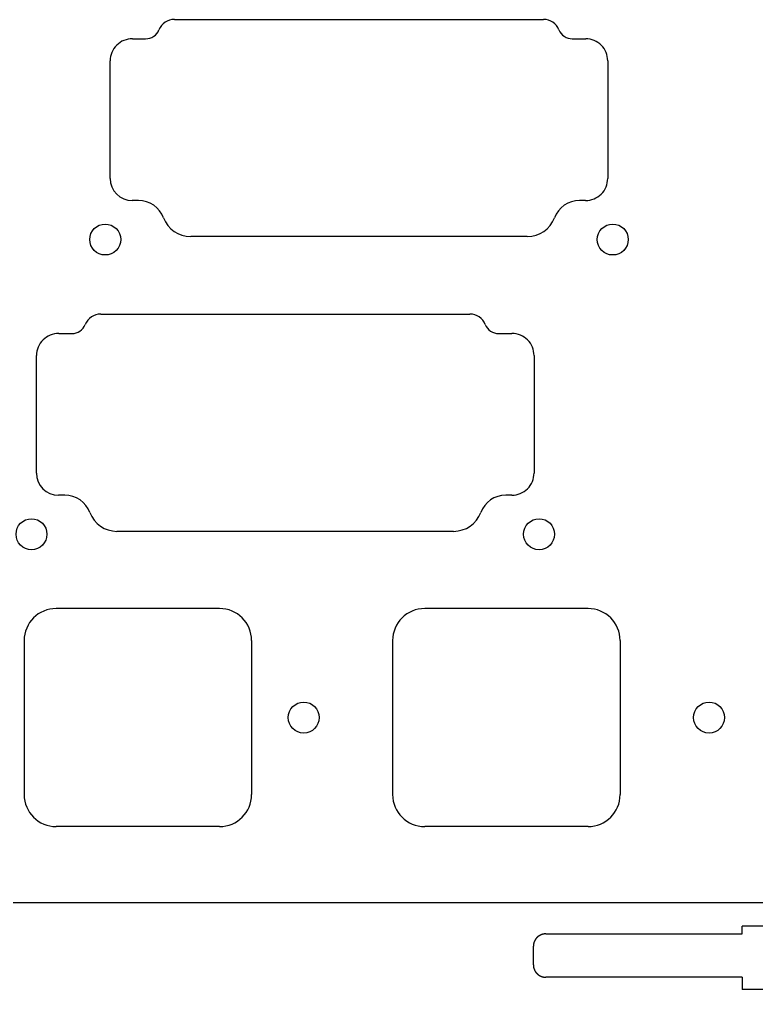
# Model space of a CAD drawing. Header units: millimetres. Extents: x -11 to 340, y -118 to 18.
# Drawn here: x 232.9 to 280.5, y -117.6 to -54.9 of the extents above; entities that cross this region are included whole.
import ezdxf

# ---------------------------------------------------------------- set-up
doc = ezdxf.new("R2010")
doc.units = ezdxf.units.MM
doc.header["$MEASUREMENT"] = 0
doc.layers.add('BLACK', color=7, linetype='CONTINUOUS')

msp = doc.modelspace()

# ---------------------------------------------------------------- linework, layer by layer
at = {"layer": 'BLACK', "linetype": 'Continuous'}
for p, q in [((242.866125, -54.884911), (242.866125, -54.8849)), ((242.866125, -54.8849), (266.721325, -54.8849)), ((240.155262, -56.13706), (241.008825, -56.13706)), ((241.008825, -56.137048), (241.008825, -56.13706)), ((268.578525, -56.13706), (269.444125, -56.13706)), ((238.718235, -65.16294), (238.718235, -57.5622)), ((270.869115, -57.56206), (270.869115, -65.1629)), ((240.547325, -66.58794), (240.143225, -66.58794)), ((269.432208, -66.58794), (269.040075, -66.58794)), ((265.669175, -68.92441), (243.918325, -68.92441)), ((238.103625, -73.9349), (261.958825, -73.9349)), ((238.103625, -73.934911), (238.103625, -73.9349)), ((235.392762, -75.18706), (236.246325, -75.18706)), ((236.246325, -75.187048), (236.246325, -75.18706)), ((263.816025, -75.18706), (264.681625, -75.18706)), ((233.955735, -84.21294), (233.955735, -76.6122)), ((266.106615, -76.61206), (266.106615, -84.2129)), ((235.784825, -85.63794), (235.380725, -85.63794)), ((264.669708, -85.63794), (264.277575, -85.63794)), ((260.906675, -87.97441), (239.155825, -87.97441)), ((245.78125, -92.9625), (235.231249, -92.9625)), ((269.59375, -92.9625), (259.043749, -92.9625)), ((233.15625, -95.0375), (233.15625, -104.987501)), ((247.85625, -95.0375), (247.85625, -104.9875)), ((256.96875, -95.0375), (256.96875, -104.987501)), ((271.66875, -95.0375), (271.66875, -104.9875)), ((245.78125, -107.0625), (235.23125, -107.0625)), ((269.59375, -107.0625), (259.04375, -107.0625)), ((286.3125, -111.9925), (221.893425, -111.9925)), ((279.5625, -113.995029), (279.5625, -113.4925)), ((286.3125, -113.4925), (279.5625, -113.4925)), ((266.417909, -114.129843), (266.41128, -114.134331)), ((266.424582, -114.125422), (266.417909, -114.129843)), ((266.431297, -114.12107), (266.424582, -114.125422)), ((266.438054, -114.116785), (266.431297, -114.12107)), ((266.444851, -114.11257), (266.438054, -114.116785)), ((266.451689, -114.108423), (266.444851, -114.11257)), ((266.458566, -114.104346), (266.451689, -114.108423)), ((266.465482, -114.100339), (266.458566, -114.104346)), ((266.472436, -114.096402), (266.465482, -114.100339)), ((266.479427, -114.092536), (266.472436, -114.096402)), ((266.486455, -114.088741), (266.479427, -114.092536)), ((266.493519, -114.085017), (266.486455, -114.088741)), ((266.500618, -114.081366), (266.493519, -114.085017)), ((266.507752, -114.077786), (266.500618, -114.081366)), ((266.51492, -114.074278), (266.507752, -114.077786)), ((266.522121, -114.070844), (266.51492, -114.074278)), ((266.529354, -114.067482), (266.522121, -114.070844)), ((266.53662, -114.064194), (266.529354, -114.067482)), ((266.543916, -114.060979), (266.53662, -114.064194)), ((266.551243, -114.057838), (266.543916, -114.060979)), ((266.5586, -114.054772), (266.551243, -114.057838)), ((266.565986, -114.051779), (266.5586, -114.054772)), ((266.573401, -114.048862), (266.565986, -114.051779)), ((266.580844, -114.046019), (266.573401, -114.048862)), ((266.588314, -114.043251), (266.580844, -114.046019)), ((266.59581, -114.040559), (266.588314, -114.043251)), ((266.603333, -114.037942), (266.59581, -114.040559)), ((266.61088, -114.035401), (266.603333, -114.037942)), ((266.618453, -114.032936), (266.61088, -114.035401)), ((266.62605, -114.030547), (266.618453, -114.032936)), ((266.63367, -114.028235), (266.62605, -114.030547)), ((266.641314, -114.025999), (266.63367, -114.028235)), ((266.64898, -114.02384), (266.641314, -114.025999)), ((266.656667, -114.021757), (266.64898, -114.02384)), ((266.664376, -114.019752), (266.656667, -114.021757)), ((266.672106, -114.017824), (266.664376, -114.019752)), ((266.679856, -114.015973), (266.672106, -114.017824)), ((266.687625, -114.0142), (266.679856, -114.015973)), ((266.695414, -114.012504), (266.687625, -114.0142)), ((266.70322, -114.010886), (266.695414, -114.012504)), ((266.711045, -114.009346), (266.70322, -114.010886)), ((266.718888, -114.007884), (266.711045, -114.009346)), ((266.726747, -114.0065), (266.718888, -114.007884)), ((266.734623, -114.005194), (266.726747, -114.0065)), ((266.742515, -114.003967), (266.734623, -114.005194)), ((266.750422, -114.002818), (266.742515, -114.003967)), ((266.758345, -114.001748), (266.750422, -114.002818)), ((266.766282, -114.000756), (266.758345, -114.001748)), ((266.774233, -113.999843), (266.766282, -114.000756)), ((266.782197, -113.999009), (266.774233, -113.999843)), ((266.790175, -113.998254), (266.782197, -113.999009)), ((266.798166, -113.997578), (266.790175, -113.998254)), ((266.806169, -113.996982), (266.798166, -113.997578)), ((266.814184, -113.996464), (266.806169, -113.996982)), ((266.82221, -113.996026), (266.814184, -113.996464)), ((266.830248, -113.995667), (266.82221, -113.996026)), ((266.838296, -113.995388), (266.830248, -113.995667)), ((266.846354, -113.995189), (266.838296, -113.995388)), ((266.854422, -113.995069), (266.846354, -113.995189)), ((266.8625, -113.995029), (266.854422, -113.995069)), ((266.8625, -113.995029), (279.5625, -113.995029)), ((266.063342, -114.757988), (266.063169, -114.762014)), ((266.063536, -114.753968), (266.063342, -114.757988)), ((266.063749, -114.749948), (266.063536, -114.753968)), ((266.063982, -114.745933), (266.063749, -114.749948)), ((266.064235, -114.741918), (266.063982, -114.745933)), ((266.064508, -114.737909), (266.064235, -114.741918)), ((266.064801, -114.733901), (266.064508, -114.737909)), ((266.065113, -114.729898), (266.064801, -114.733901)), ((266.065446, -114.725895), (266.065113, -114.729898)), ((266.065798, -114.721899), (266.065446, -114.725895)), ((266.06617, -114.717903), (266.065798, -114.721899)), ((266.066562, -114.713912), (266.06617, -114.717903)), ((266.066974, -114.709923), (266.066562, -114.713912)), ((266.067405, -114.705939), (266.066974, -114.709923)), ((266.067856, -114.701957), (266.067405, -114.705939)), ((266.068327, -114.69798), (266.067856, -114.701957)), ((266.068818, -114.694004), (266.068327, -114.69798)), ((266.069328, -114.690035), (266.068818, -114.694004)), ((266.069858, -114.686066), (266.069328, -114.690035)), ((266.070408, -114.682104), (266.069858, -114.686066)), ((266.070978, -114.678143), (266.070408, -114.682104)), ((266.071567, -114.674189), (266.070978, -114.678143)), ((266.072176, -114.670235), (266.071567, -114.674189)), ((266.072804, -114.666289), (266.072176, -114.670235)), ((266.073453, -114.662344), (266.072804, -114.666289)), ((266.07412, -114.658405), (266.073453, -114.662344)), ((266.074808, -114.654468), (266.07412, -114.658405)), ((266.075515, -114.650538), (266.074808, -114.654468)), ((266.076242, -114.646609), (266.075515, -114.650538)), ((266.076987, -114.642688), (266.076242, -114.646609)), ((266.077753, -114.638768), (266.076987, -114.642688)), ((266.078538, -114.634855), (266.077753, -114.638768)), ((266.079343, -114.630945), (266.078538, -114.634855)), ((266.080167, -114.627041), (266.079343, -114.630945)), ((266.081011, -114.623139), (266.080167, -114.627041)), ((266.081874, -114.619245), (266.081011, -114.623139)), ((266.082757, -114.615353), (266.081874, -114.619245)), ((266.083659, -114.611469), (266.082757, -114.615353)), ((266.08458, -114.607587), (266.083659, -114.611469)), ((266.085521, -114.603712), (266.08458, -114.607587)), ((266.086481, -114.59984), (266.085521, -114.603712)), ((266.087461, -114.595976), (266.086481, -114.59984)), ((266.08846, -114.592114), (266.087461, -114.595976)), ((266.089478, -114.58826), (266.08846, -114.592114)), ((266.090515, -114.584409), (266.089478, -114.58826)), ((266.091572, -114.580566), (266.090515, -114.584409)), ((266.092648, -114.576726), (266.091572, -114.580566)), ((266.093743, -114.572894), (266.092648, -114.576726)), ((266.094858, -114.569065), (266.093743, -114.572894)), ((266.095991, -114.565244), (266.094858, -114.569065)), ((266.097144, -114.561427), (266.095991, -114.565244)), ((266.098316, -114.557618), (266.097144, -114.561427)), ((266.099507, -114.553813), (266.098316, -114.557618)), ((266.100717, -114.550016), (266.099507, -114.553813)), ((266.101947, -114.546222), (266.100717, -114.550016)), ((266.103195, -114.542438), (266.101947, -114.546222)), ((266.104462, -114.538657), (266.103195, -114.542438)), ((266.105748, -114.534884), (266.104462, -114.538657)), ((266.107054, -114.531116), (266.105748, -114.534884)), ((266.108378, -114.527357), (266.107054, -114.531116)), ((266.109721, -114.523602), (266.108378, -114.527357)), ((266.111083, -114.519856), (266.109721, -114.523602)), ((266.112464, -114.516114), (266.111083, -114.519856)), ((266.113864, -114.512381), (266.112464, -114.516114)), ((266.115282, -114.508654), (266.113864, -114.512381)), ((266.116719, -114.504935), (266.115282, -114.508654)), ((266.118176, -114.501221), (266.116719, -114.504935)), ((266.11965, -114.497516), (266.118176, -114.501221)), ((266.121144, -114.493817), (266.11965, -114.497516)), ((266.122656, -114.490126), (266.121144, -114.493817)), ((266.124187, -114.486441), (266.122656, -114.490126)), ((266.125736, -114.482766), (266.124187, -114.486441)), ((266.127304, -114.479096), (266.125736, -114.482766)), ((266.12889, -114.475436), (266.127304, -114.479096)), ((266.130495, -114.471781), (266.12889, -114.475436)), ((266.132118, -114.468136), (266.130495, -114.471781)), ((266.13376, -114.464497), (266.132118, -114.468136)), ((266.13542, -114.460868), (266.13376, -114.464497)), ((266.137098, -114.457245), (266.13542, -114.460868)), ((266.138795, -114.453632), (266.137098, -114.457245)), ((266.14051, -114.450026), (266.138795, -114.453632)), ((266.142243, -114.44643), (266.14051, -114.450026)), ((266.143995, -114.44284), (266.142243, -114.44643)), ((266.145764, -114.43926), (266.143995, -114.44284)), ((266.147552, -114.435687), (266.145764, -114.43926)), ((266.149357, -114.432125), (266.147552, -114.435687)), ((266.151181, -114.428569), (266.149357, -114.432125)), ((266.153022, -114.425024), (266.151181, -114.428569)), ((266.154882, -114.421487), (266.153022, -114.425024)), ((266.15676, -114.41796), (266.154882, -114.421487)), ((266.158655, -114.41444), (266.15676, -114.41796)), ((266.160568, -114.410931), (266.158655, -114.41444)), ((266.162499, -114.40743), (266.160568, -114.410931)), ((266.164448, -114.40394), (266.162499, -114.40743)), ((266.166414, -114.400457), (266.164448, -114.40394)), ((266.168398, -114.396986), (266.166414, -114.400457)), ((266.1704, -114.393523), (266.168398, -114.396986)), ((266.172418, -114.390071), (266.1704, -114.393523)), ((266.174455, -114.386627), (266.172418, -114.390071)), ((266.176509, -114.383194), (266.174455, -114.386627)), ((266.17858, -114.379771), (266.176509, -114.383194)), ((266.180668, -114.376358), (266.17858, -114.379771)), ((266.182775, -114.372954), (266.180668, -114.376358)), ((266.184897, -114.369562), (266.182775, -114.372954)), ((266.187038, -114.366179), (266.184897, -114.369562)), ((266.189195, -114.362807), (266.187038, -114.366179)), ((266.191369, -114.359445), (266.189195, -114.362807)), ((266.19356, -114.356095), (266.191369, -114.359445)), ((266.195769, -114.352754), (266.19356, -114.356095)), ((266.197994, -114.349425), (266.195769, -114.352754)), ((266.200236, -114.346105), (266.197994, -114.349425)), ((266.202495, -114.342798), (266.200236, -114.346105)), ((266.20477, -114.339501), (266.202495, -114.342798)), ((266.207062, -114.336215), (266.20477, -114.339501)), ((266.209371, -114.33294), (266.207062, -114.336215)), ((266.211696, -114.329678), (266.209371, -114.33294)), ((266.214038, -114.326425), (266.211696, -114.329678)), ((266.216396, -114.323185), (266.214038, -114.326425)), ((266.21877, -114.319956), (266.216396, -114.323185)), ((266.221161, -114.316739), (266.21877, -114.319956)), ((266.223568, -114.313534), (266.221161, -114.316739)), ((266.225991, -114.31034), (266.223568, -114.313534)), ((266.22843, -114.307158), (266.225991, -114.31034)), ((266.230885, -114.303989), (266.22843, -114.307158)), ((266.233356, -114.300831), (266.230885, -114.303989)), ((266.235843, -114.297686), (266.233356, -114.300831)), ((266.238346, -114.294552), (266.235843, -114.297686)), ((266.240864, -114.291432), (266.238346, -114.294552)), ((266.243399, -114.288323), (266.240864, -114.291432)), ((266.245948, -114.285227), (266.243399, -114.288323)), ((266.248514, -114.282144), (266.245948, -114.285227)), ((266.251094, -114.279073), (266.248514, -114.282144)), ((266.253691, -114.276015), (266.251094, -114.279073)), ((266.256302, -114.27297), (266.253691, -114.276015)), ((266.258929, -114.269938), (266.256302, -114.27297)), ((266.261571, -114.266919), (266.258929, -114.269938)), ((266.264228, -114.263913), (266.261571, -114.266919)), ((266.2669, -114.26092), (266.264228, -114.263913)), ((266.269587, -114.257941), (266.2669, -114.26092)), ((266.272289, -114.254975), (266.269587, -114.257941)), ((266.275006, -114.252022), (266.272289, -114.254975)), ((266.277738, -114.249083), (266.275006, -114.252022)), ((266.280484, -114.246158), (266.277738, -114.249083)), ((266.283244, -114.243246), (266.280484, -114.246158)), ((266.28602, -114.240348), (266.283244, -114.243246)), ((266.288809, -114.237464), (266.28602, -114.240348)), ((266.291613, -114.234593), (266.288809, -114.237464)), ((266.294432, -114.231737), (266.291613, -114.234593)), ((266.300111, -114.226067), (266.294432, -114.231737)), ((266.305846, -114.220454), (266.300111, -114.226067)), ((266.311636, -114.214899), (266.305846, -114.220454)), ((266.317482, -114.209401), (266.311636, -114.214899)), ((266.323381, -114.203963), (266.317482, -114.209401)), ((266.329334, -114.198584), (266.323381, -114.203963)), ((266.33534, -114.193266), (266.329334, -114.198584)), ((266.341398, -114.188008), (266.33534, -114.193266)), ((266.347508, -114.182811), (266.341398, -114.188008)), ((266.353668, -114.177676), (266.347508, -114.182811)), ((266.359878, -114.172603), (266.353668, -114.177676)), ((266.366138, -114.167593), (266.359878, -114.172603)), ((266.372446, -114.162647), (266.366138, -114.167593)), ((266.378803, -114.157765), (266.372446, -114.162647)), ((266.385206, -114.152947), (266.378803, -114.157765)), ((266.391657, -114.148194), (266.385206, -114.152947)), ((266.398153, -114.143507), (266.391657, -114.148194)), ((266.404694, -114.138885), (266.398153, -114.143507)), ((266.41128, -114.134331), (266.404694, -114.138885)), ((266.062514, -114.790256), (266.0625, -114.794301)), ((266.0625, -114.794301), (266.0625, -114.795029)), ((266.0625, -115.995029), (266.0625, -114.795029)), ((266.062548, -114.786215), (266.062514, -114.790256)), ((266.062601, -114.782174), (266.062548, -114.786215)), ((266.062675, -114.778138), (266.062601, -114.782174)), ((266.062768, -114.774102), (266.062675, -114.778138)), ((266.062882, -114.770071), (266.062768, -114.774102)), ((266.063015, -114.76604), (266.062882, -114.770071)), ((266.063169, -114.762014), (266.063015, -114.76604)), ((266.0625, -115.995029), (266.06254, -116.003107)), ((266.06254, -116.003107), (266.06266, -116.011175)), ((266.06266, -116.011175), (266.062859, -116.019233)), ((266.062859, -116.019233), (266.063138, -116.027282)), ((266.063138, -116.027282), (266.063497, -116.035319)), ((266.063497, -116.035319), (266.063935, -116.043345)), ((266.063935, -116.043345), (266.064453, -116.05136)), ((266.064453, -116.05136), (266.065049, -116.059363)), ((266.065049, -116.059363), (266.065725, -116.067354)), ((266.065725, -116.067354), (266.06648, -116.075332)), ((266.06648, -116.075332), (266.067314, -116.083296)), ((266.067314, -116.083296), (266.068227, -116.091247)), ((266.068227, -116.091247), (266.069219, -116.099184)), ((266.069219, -116.099184), (266.070289, -116.107107)), ((266.070289, -116.107107), (266.071438, -116.115014)), ((266.071438, -116.115014), (266.072665, -116.122906)), ((266.072665, -116.122906), (266.073971, -116.130782)), ((266.073971, -116.130782), (266.075355, -116.138641)), ((266.075355, -116.138641), (266.076817, -116.146484)), ((266.076817, -116.146484), (266.078357, -116.154309)), ((266.078357, -116.154309), (266.079975, -116.162116)), ((266.079975, -116.162116), (266.081671, -116.169904)), ((266.081671, -116.169904), (266.083444, -116.177674)), ((266.083444, -116.177674), (266.085295, -116.185423)), ((266.085295, -116.185423), (266.087223, -116.193153)), ((266.087223, -116.193153), (266.089228, -116.200862)), ((266.089228, -116.200862), (266.091311, -116.20855)), ((266.091311, -116.20855), (266.09347, -116.216215)), ((266.09347, -116.216215), (266.095706, -116.223859)), ((266.095706, -116.223859), (266.098018, -116.231479)), ((266.098018, -116.231479), (266.100407, -116.239076)), ((266.100407, -116.239076), (266.102872, -116.246649)), ((266.102872, -116.246649), (266.105413, -116.254197)), ((266.105413, -116.254197), (266.10803, -116.261719)), ((266.10803, -116.261719), (266.110722, -116.269216)), ((266.110722, -116.269216), (266.11349, -116.276686)), ((266.11349, -116.276686), (266.116333, -116.284128)), ((266.116333, -116.284128), (266.11925, -116.291543)), ((266.11925, -116.291543), (266.122243, -116.298929)), ((266.122243, -116.298929), (266.125309, -116.306286)), ((266.125309, -116.306286), (266.12845, -116.313613)), ((266.12845, -116.313613), (266.131665, -116.32091)), ((266.131665, -116.32091), (266.134953, -116.328175)), ((266.134953, -116.328175), (266.138315, -116.335408)), ((266.138315, -116.335408), (266.141749, -116.342609)), ((266.141749, -116.342609), (266.145257, -116.349777)), ((266.145257, -116.349777), (266.148837, -116.356911)), ((266.148837, -116.356911), (266.152488, -116.36401)), ((266.152488, -116.36401), (266.156212, -116.371074)), ((266.156212, -116.371074), (266.160007, -116.378102)), ((266.160007, -116.378102), (266.163873, -116.385094)), ((266.163873, -116.385094), (266.16781, -116.392048)), ((266.16781, -116.392048), (266.171817, -116.398964)), ((266.171817, -116.398964), (266.175894, -116.405841)), ((266.175894, -116.405841), (266.18004, -116.412678)), ((266.18004, -116.412678), (266.184256, -116.419476)), ((266.184256, -116.419476), (266.18854, -116.426232)), ((266.18854, -116.426232), (266.192893, -116.432947)), ((266.192893, -116.432947), (266.197314, -116.43962)), ((266.197314, -116.43962), (266.201801, -116.446249)), ((266.201801, -116.446249), (266.206356, -116.452835)), ((266.206356, -116.452835), (266.210978, -116.459376)), ((266.210978, -116.459376), (266.215665, -116.465873)), ((266.215665, -116.465873), (266.220418, -116.472323)), ((266.220418, -116.472323), (266.225236, -116.478726)), ((266.225236, -116.478726), (266.230118, -116.485083)), ((266.230118, -116.485083), (266.235064, -116.491391)), ((266.235064, -116.491391), (266.240074, -116.497651)), ((266.240074, -116.497651), (266.245147, -116.503861)), ((266.245147, -116.503861), (266.250282, -116.510021)), ((266.250282, -116.510021), (266.255478, -116.516131)), ((266.255478, -116.516131), (266.260736, -116.522189)), ((266.260736, -116.522189), (266.266055, -116.528195)), ((266.266055, -116.528195), (266.271434, -116.534148)), ((266.271434, -116.534148), (266.276872, -116.540047)), ((266.276872, -116.540047), (266.282369, -116.545893)), ((266.282369, -116.545893), (266.287925, -116.551683)), ((266.287925, -116.551683), (266.293538, -116.557418)), ((266.293538, -116.557418), (266.299208, -116.563097)), ((266.299208, -116.563097), (266.302064, -116.565916)), ((266.302064, -116.565916), (266.304934, -116.56872)), ((266.304934, -116.56872), (266.307818, -116.571509)), ((266.307818, -116.571509), (266.310717, -116.574285)), ((266.310717, -116.574285), (266.313628, -116.577045)), ((266.313628, -116.577045), (266.316554, -116.579792)), ((266.316554, -116.579792), (266.319493, -116.582523)), ((266.319493, -116.582523), (266.322446, -116.58524)), ((266.322446, -116.58524), (266.325412, -116.587942)), ((266.325412, -116.587942), (266.328391, -116.590629)), ((266.328391, -116.590629), (266.331384, -116.593301)), ((266.331384, -116.593301), (266.33439, -116.595958)), ((266.33439, -116.595958), (266.337409, -116.5986)), ((266.337409, -116.5986), (266.340441, -116.601227)), ((266.340441, -116.601227), (266.343486, -116.603838)), ((266.343486, -116.603838), (266.346544, -116.606435)), ((266.346544, -116.606435), (266.349614, -116.609015)), ((266.349614, -116.609015), (266.352698, -116.611581)), ((266.352698, -116.611581), (266.355794, -116.61413)), ((266.355794, -116.61413), (266.358902, -116.616665)), ((266.358902, -116.616665), (266.362023, -116.619183)), ((266.362023, -116.619183), (266.365156, -116.621686)), ((266.365156, -116.621686), (266.368302, -116.624173)), ((266.368302, -116.624173), (266.371459, -116.626644)), ((266.371459, -116.626644), (266.374629, -116.629099)), ((266.374629, -116.629099), (266.377811, -116.631538)), ((266.377811, -116.631538), (266.381004, -116.633961)), ((266.381004, -116.633961), (266.38421, -116.636368)), ((266.38421, -116.636368), (266.387427, -116.638759)), ((266.387427, -116.638759), (266.390656, -116.641133)), ((266.390656, -116.641133), (266.393896, -116.643491)), ((266.393896, -116.643491), (266.397148, -116.645833)), ((266.397148, -116.645833), (266.400411, -116.648158)), ((266.400411, -116.648158), (266.403686, -116.650467)), ((266.403686, -116.650467), (266.406971, -116.652759)), ((266.406971, -116.652759), (266.410269, -116.655035)), ((266.410269, -116.655035), (266.413576, -116.657293)), ((266.413576, -116.657293), (266.416895, -116.659535)), ((266.416895, -116.659535), (266.420224, -116.66176)), ((266.420224, -116.66176), (266.423565, -116.663969)), ((266.423565, -116.663969), (266.426916, -116.66616)), ((266.426916, -116.66616), (266.430278, -116.668334)), ((266.430278, -116.668334), (266.43365, -116.670491)), ((266.43365, -116.670491), (266.437033, -116.672632)), ((266.437033, -116.672632), (266.440425, -116.674754)), ((266.440425, -116.674754), (266.443829, -116.676861)), ((266.443829, -116.676861), (266.447241, -116.678949)), ((266.447241, -116.678949), (266.450665, -116.68102)), ((266.450665, -116.68102), (266.454098, -116.683074)), ((266.454098, -116.683074), (266.457541, -116.685111)), ((266.457541, -116.685111), (266.460993, -116.687129)), ((266.460993, -116.687129), (266.464457, -116.689131)), ((266.464457, -116.689131), (266.467928, -116.691115)), ((266.467928, -116.691115), (266.47141, -116.693081)), ((266.47141, -116.693081), (266.474901, -116.69503)), ((266.474901, -116.69503), (266.478402, -116.696961)), ((266.478402, -116.696961), (266.481911, -116.698874)), ((266.481911, -116.698874), (266.48543, -116.700769)), ((266.48543, -116.700769), (266.488957, -116.702647)), ((266.488957, -116.702647), (266.492495, -116.704507)), ((266.492495, -116.704507), (266.49604, -116.706348)), ((266.49604, -116.706348), (266.499595, -116.708172)), ((266.499595, -116.708172), (266.503158, -116.709977)), ((266.503158, -116.709977), (266.506731, -116.711765)), ((266.506731, -116.711765), (266.51031, -116.713534)), ((266.51031, -116.713534), (266.5139, -116.715286)), ((266.5139, -116.715286), (266.517497, -116.717019)), ((266.517497, -116.717019), (266.521103, -116.718734)), ((266.521103, -116.718734), (266.524716, -116.720431)), ((266.524716, -116.720431), (266.528339, -116.722109)), ((266.528339, -116.722109), (266.531968, -116.723769)), ((266.531968, -116.723769), (266.535607, -116.725411)), ((266.535607, -116.725411), (266.539252, -116.727034)), ((266.539252, -116.727034), (266.542906, -116.728639)), ((266.542906, -116.728639), (266.546567, -116.730225)), ((266.546567, -116.730225), (266.550236, -116.731793)), ((266.550236, -116.731793), (266.553912, -116.733342)), ((266.553912, -116.733342), (266.557597, -116.734873)), ((266.557597, -116.734873), (266.561287, -116.736385)), ((266.561287, -116.736385), (266.564987, -116.737879)), ((266.564987, -116.737879), (266.568691, -116.739353)), ((266.568691, -116.739353), (266.572405, -116.74081)), ((266.572405, -116.74081), (266.576124, -116.742247)), ((266.576124, -116.742247), (266.579852, -116.743665)), ((266.579852, -116.743665), (266.583585, -116.745065)), ((266.583585, -116.745065), (266.587326, -116.746446)), ((266.587326, -116.746446), (266.591073, -116.747808)), ((266.591073, -116.747808), (266.594828, -116.749151)), ((266.594828, -116.749151), (266.598587, -116.750475)), ((266.598587, -116.750475), (266.602355, -116.751781)), ((266.602355, -116.751781), (266.606127, -116.753067)), ((266.606127, -116.753067), (266.609908, -116.754334)), ((266.609908, -116.754334), (266.613693, -116.755582)), ((266.613693, -116.755582), (266.617486, -116.756812)), ((266.617486, -116.756812), (266.621283, -116.758022)), ((266.621283, -116.758022), (266.625089, -116.759213)), ((266.625089, -116.759213), (266.628898, -116.760385)), ((266.628898, -116.760385), (266.632715, -116.761538)), ((266.632715, -116.761538), (266.636536, -116.762671)), ((266.636536, -116.762671), (266.640365, -116.763786)), ((266.640365, -116.763786), (266.644197, -116.764881)), ((266.644197, -116.764881), (266.648037, -116.765957)), ((266.648037, -116.765957), (266.65188, -116.767014)), ((266.65188, -116.767014), (266.655731, -116.768051)), ((266.655731, -116.768051), (266.659585, -116.769069)), ((266.659585, -116.769069), (266.663446, -116.770068)), ((266.663446, -116.770068), (266.667311, -116.771048)), ((266.667311, -116.771048), (266.671183, -116.772008)), ((266.671183, -116.772008), (266.675057, -116.772949)), ((266.675057, -116.772949), (266.678939, -116.77387)), ((266.678939, -116.77387), (266.682824, -116.774772)), ((266.682824, -116.774772), (266.686716, -116.775655)), ((266.686716, -116.775655), (266.69061, -116.776518)), ((266.69061, -116.776518), (266.694512, -116.777362)), ((266.694512, -116.777362), (266.698415, -116.778186)), ((266.698415, -116.778186), (266.702326, -116.778991)), ((266.702326, -116.778991), (266.706239, -116.779776)), ((266.706239, -116.779776), (266.710158, -116.780542)), ((266.710158, -116.780542), (266.71408, -116.781287)), ((266.71408, -116.781287), (266.718008, -116.782014)), ((266.718008, -116.782014), (266.721939, -116.782721)), ((266.721939, -116.782721), (266.725876, -116.783409)), ((266.725876, -116.783409), (266.729814, -116.784076)), ((266.729814, -116.784076), (266.733759, -116.784725)), ((266.733759, -116.784725), (266.737706, -116.785353)), ((266.737706, -116.785353), (266.741659, -116.785962)), ((266.741659, -116.785962), (266.745614, -116.786551)), ((266.745614, -116.786551), (266.749575, -116.787121)), ((266.749575, -116.787121), (266.753537, -116.787671)), ((266.753537, -116.787671), (266.757505, -116.788201)), ((266.757505, -116.788201), (266.761475, -116.788711)), ((266.761475, -116.788711), (266.765451, -116.789202)), ((266.765451, -116.789202), (266.769427, -116.789673)), ((266.769427, -116.789673), (266.77341, -116.790124)), ((266.77341, -116.790124), (266.777394, -116.790555)), ((266.777394, -116.790555), (266.781383, -116.790967)), ((266.781383, -116.790967), (266.785373, -116.791359)), ((266.785373, -116.791359), (266.789369, -116.791731)), ((266.789369, -116.791731), (266.793366, -116.792083)), ((266.793366, -116.792083), (266.797369, -116.792416)), ((266.797369, -116.792416), (266.801372, -116.792728)), ((266.801372, -116.792728), (266.80538, -116.793021)), ((266.80538, -116.793021), (266.809389, -116.793294)), ((266.809389, -116.793294), (266.813404, -116.793547)), ((266.813404, -116.793547), (266.817419, -116.79378)), ((266.817419, -116.79378), (266.821439, -116.793993)), ((266.821439, -116.793993), (266.825459, -116.794187)), ((266.825459, -116.794187), (266.829485, -116.79436)), ((266.829485, -116.79436), (266.833511, -116.794514)), ((266.833511, -116.794514), (266.837542, -116.794647)), ((266.837542, -116.794647), (266.841573, -116.794761)), ((266.841573, -116.794761), (266.845609, -116.794854)), ((266.845609, -116.794854), (266.849645, -116.794928)), ((266.849645, -116.794928), (266.853686, -116.794981)), ((266.853686, -116.794981), (266.857727, -116.795015)), ((266.857727, -116.795015), (266.861772, -116.795029)), ((266.861772, -116.795029), (266.8625, -116.795029)), ((279.5625, -116.795029), (266.8625, -116.795029)), ((279.5625, -116.795029), (279.5625, -117.595029)), ((309.5625, -117.595029), (279.5625, -117.595029))]:
    msp.add_line(p, q, dxfattribs=at)
at = {"layer": 'BLACK'}
for centre in [(238.39375, -69.1125), (271.19375, -69.1125), (233.63125, -88.1625), (266.43125, -88.1625), (251.221949, -100.0125), (277.415625, -100.0125)]:
    msp.add_circle(centre, 1, dxfattribs=at)
for centre, radius, start, end in [((242.866024, -55.959851), 1.07494, 89.99461656, 157.97750247), ((266.72129, -55.95989), 1.07499, 22.02370504, 89.99813454), ((241.008874, -55.208671), 0.928376, 269.99697591, 337.97782841), ((268.57855, -55.2086), 0.92846, 202.02452102, 269.99845724), ((240.143317, -57.562092), 1.425082, 89.51974267, 180.00434217), ((269.44415, -57.562), 1.42494, 359.99758749, 90.00100523), ((240.143236, -65.162939), 1.425001, 180.00004021, 269.99955772), ((269.44399, -65.16286), 1.425125, 269.52631186, 359.99839184), ((240.547301, -68.312848), 1.724908, 20.54547839, 89.9992028), ((269.04008, -68.31288), 1.724936, 90.00016608, 159.45408213), ((243.918212, -67.049415), 1.874995, 200.54692151, 270.00345303), ((265.66909, -67.04933), 1.875082, 270.0025973, 339.45098232), ((238.103524, -75.009851), 1.07494, 89.99461656, 157.97750247), ((261.95879, -75.00989), 1.07499, 22.02370504, 89.99813454), ((236.246374, -74.258671), 0.928376, 269.99697591, 337.97782841), ((263.81605, -74.2586), 0.92846, 202.02452102, 269.99845724), ((235.380817, -76.612092), 1.425082, 89.51974267, 180.00434217), ((264.68165, -76.612), 1.42494, 359.99758749, 90.00100523), ((235.380736, -84.212939), 1.425001, 180.00004021, 269.99955772), ((264.68149, -84.21286), 1.425125, 269.52631186, 359.99839184), ((235.784801, -87.362848), 1.724908, 20.54547839, 89.9992028), ((264.27758, -87.36288), 1.724936, 90.00016608, 159.45408213), ((239.155712, -86.099415), 1.874995, 200.54692151, 270.00345303), ((260.90659, -86.09933), 1.875082, 270.0025973, 339.45098232), ((235.231254, -95.037504), 2.075004, 90.00013806, 179.99988955), ((245.78125, -95.0375), 2.075, 0, 90), ((259.043754, -95.037504), 2.075004, 90.00013806, 179.99988955), ((269.59375, -95.0375), 2.075, 0, 90), ((235.231252, -104.987498), 2.075002, 180.00008284, 269.99994478), ((245.78125, -104.9875), 2.075, 270, 0), ((259.043752, -104.987498), 2.075002, 180.00008284, 269.99994478), ((269.59375, -104.9875), 2.075, 270, 0)]:
    msp.add_arc(centre, radius, start, end, dxfattribs=at)

doc.saveas('drawing.dxf')
